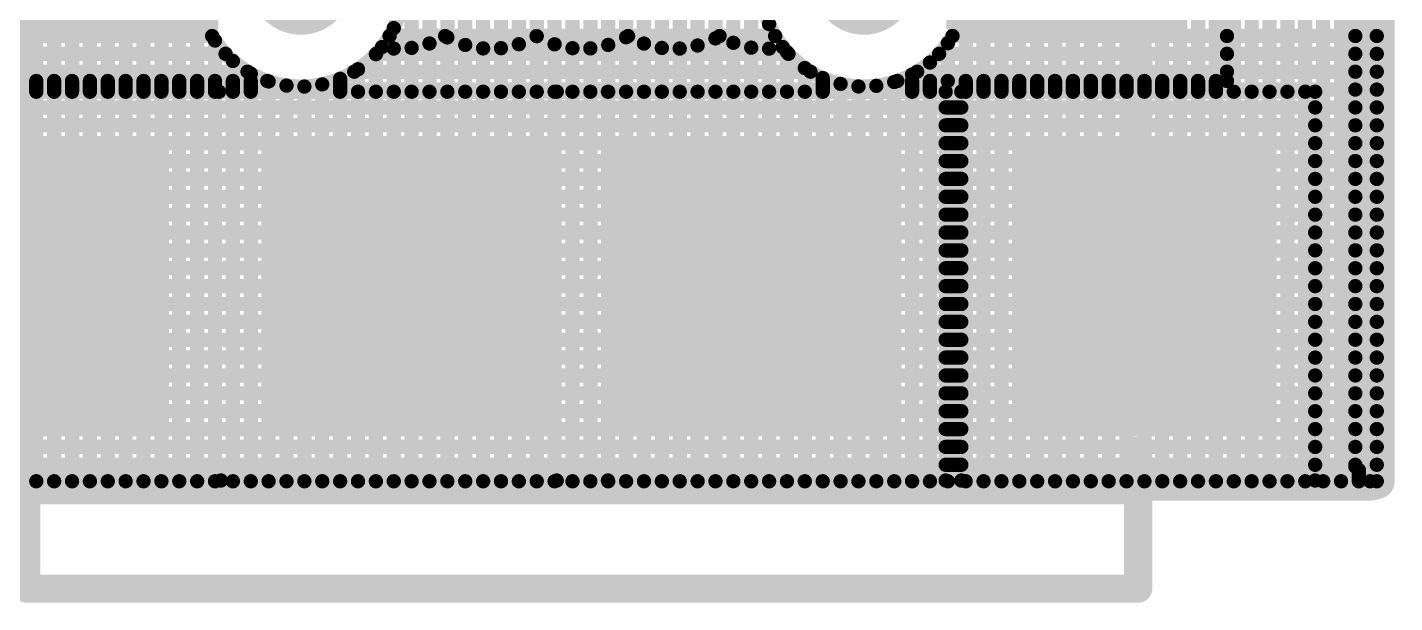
# Model space of a CAD drawing. Header units: millimetres. Extents: x 1.42 to 3.4, y 1.21 to 3.22.
# Drawn here: x 3.0125 to 3.395, y 1.2064 to 1.3674 of the extents above; entities that cross this region are included whole.
import ezdxf

# ---------------------------------------------------------------- set-up
doc = ezdxf.new("R2010")
doc.units = ezdxf.units.MM
doc.header["$MEASUREMENT"] = 0
for name, color, linetype in [('BottomLayer', 5, 'Continuous'), ('BottomSolder', 6, 'Continuous'), ('TopLayer', 1, 'Continuous'), ('TopOverlay', 2, 'Continuous'), ('TopPaste', 8, 'Continuous'), ('TopSolder', 216, 'Continuous')]:
    doc.layers.add(name, color=color, linetype=linetype)

# ---------------------------------------------------------------- blocks, each defined once
blk = doc.blocks.new('______USB_11')
at = {"layer": 'BottomSolder', "const_width": 0.01431}
for points in [[(-0.13708, 0.02535, 1), (-0.12277, 0.02535, 1)], [(0.0204, 0.02535, 1), (0.03471, 0.02535, 1)]]:
    blk.add_lwpolyline(points, format="xyb", close=True, dxfattribs=at)
at = {"layer": 'TopLayer'}
for points in [[(-0.17419, 0.1474), (-0.23919, 0.1474), (-0.17419, 0.0726), (-0.23919, 0.0726)], [(-0.06102, 0.1474), (-0.13583, 0.1474), (-0.06102, 0.0726), (-0.13583, 0.0726)], [(0.03346, 0.1474), (-0.04134, 0.1474), (0.03346, 0.0726), (-0.04134, 0.0726)], [(0.14173, 0.1474), (0.06693, 0.1474), (0.14173, 0.0726), (0.06693, 0.0726)]]:
    blk.add_solid(points, dxfattribs=at)
at = {"layer": 'TopOverlay', "const_width": 0.00787}
for points in [[(-0.20669, 0.19465), (-0.20669, 0.15602)], [(0.10433, 0.19465), (-0.20669, 0.19465)], [(0.10433, 0.19465), (0.10433, 0.155)], [(0.10433, 0.16709), (-0.20461, 0.16709)], [(-0.20669, 0.065), (-0.20669, 0.045)], [(0.10433, 0.065), (0.10433, 0.045)]]:
    blk.add_lwpolyline(points, dxfattribs=at)
at = {"layer": 'TopOverlay', "const_width": 0.00394}
for points in [[(-0.20866, 0.19465, 1), (-0.20472, 0.19465, 1)], [(-0.20866, 0.19465, 1), (-0.20472, 0.19465, 1)], [(0.10236, 0.19465, 1), (0.1063, 0.19465, 1)], [(0.10236, 0.19465, 1), (0.1063, 0.19465, 1)], [(-0.20657, 0.16709, 1), (-0.20264, 0.16709, 1)], [(0.10236, 0.16709, 1), (0.1063, 0.16709, 1)], [(-0.20866, 0.15602, 1), (-0.20472, 0.15602, 1)], [(0.10236, 0.155, 1), (0.1063, 0.155, 1)], [(-0.20866, 0.065, 1), (-0.20472, 0.065, 1)], [(0.10236, 0.065, 1), (0.1063, 0.065, 1)], [(-0.20866, 0.045, 1), (-0.20472, 0.045, 1)], [(0.10236, 0.045, 1), (0.1063, 0.045, 1)]]:
    blk.add_lwpolyline(points, format="xyb", close=True, dxfattribs=at)
at = {"layer": 'TopPaste'}
for points in [[(-0.17419, 0.1474), (-0.23919, 0.1474), (-0.17419, 0.0726), (-0.23919, 0.0726)], [(-0.06102, 0.1474), (-0.13583, 0.1474), (-0.06102, 0.0726), (-0.13583, 0.0726)], [(0.03346, 0.1474), (-0.04134, 0.1474), (0.03346, 0.0726), (-0.04134, 0.0726)], [(0.14173, 0.1474), (0.06693, 0.1474), (0.14173, 0.0726), (0.06693, 0.0726)]]:
    blk.add_solid(points, dxfattribs=at)
at = {"layer": 'TopSolder', "const_width": 0.01431}
for points in [[(-0.13708, 0.02535, 1), (-0.12277, 0.02535, 1)], [(0.0204, 0.02535, 1), (0.03471, 0.02535, 1)]]:
    blk.add_lwpolyline(points, format="xyb", close=True, dxfattribs=at)
at = {"layer": 'TopSolder'}
for points in [[(-0.17169, 0.1499), (-0.24169, 0.1499), (-0.17169, 0.0701), (-0.24169, 0.0701)], [(-0.05852, 0.1499), (-0.13833, 0.1499), (-0.05852, 0.0701), (-0.13833, 0.0701)], [(0.03596, 0.1499), (-0.04384, 0.1499), (0.03596, 0.0701), (-0.04384, 0.0701)], [(0.14423, 0.1499), (0.06443, 0.1499), (0.14423, 0.0701), (0.06443, 0.0701)], [(-0.15297, 0.03809), (-0.21703, 0.03809), (-0.15297, -0.01809), (-0.21703, -0.01809)], [(0.05061, -0.01809), (0.11467, -0.01809), (0.05061, 0.03809), (0.11467, 0.03809)]]:
    blk.add_solid(points, dxfattribs=at)

msp = doc.modelspace()

# ---------------------------------------------------------------- linework, layer by layer
at = {"layer": 'BottomLayer', "const_width": 0.004}
for points in [[(3.355, 1.24039), (3.355, 3.21)], [(3.36, 1.24039), (3.36, 3.21)], [(3.365, 1.24039), (3.365, 3.21)], [(3.37, 1.24039), (3.37, 3.21)], [(3.375, 1.24039), (3.375, 3.21)], [(3.38, 1.24039), (3.38, 3.21)], [(3.384, 1.2445), (3.384, 3.21)], [(3.29, 1.24039), (3.29, 1.63639)], [(3.285, 1.24039), (3.285, 1.63139)], [(3.28, 1.24039), (3.28, 1.62639)], [(3.295, 1.24039), (3.295, 1.611)], [(3.35, 1.24039), (3.35, 1.59815)], [(3.3, 1.24039), (3.3, 1.59472)], [(3.345, 1.24039), (3.345, 1.591)], [(3.305, 1.24039), (3.305, 1.58909)], [(3.31, 1.24039), (3.31, 1.5856)], [(3.34, 1.24039), (3.34, 1.58681)], [(3.315, 1.24039), (3.315, 1.58343)], [(3.32, 1.24039), (3.32, 1.58228)], [(3.325, 1.24039), (3.325, 1.58202)], [(3.33, 1.24039), (3.33, 1.58263)], [(3.335, 1.24039), (3.335, 1.58417)], [(3.215, 1.24039), (3.215, 1.56139)], [(3.21, 1.24039), (3.21, 1.55645)], [(3.19, 1.24039), (3.19, 1.551)], [(3.195, 1.24039), (3.195, 1.551)], [(3.2, 1.24039), (3.2, 1.55147)], [(3.205, 1.24039), (3.205, 1.55316)], [(3.185, 1.24039), (3.185, 1.53269)], [(3.015, 1.24039), (3.015, 1.528)], [(3.02, 1.24039), (3.02, 1.528)], [(3.025, 1.24039), (3.025, 1.528)], [(3.03, 1.24039), (3.03, 1.528)], [(3.035, 1.24039), (3.035, 1.528)], [(3.04, 1.24039), (3.04, 1.528)], [(3.045, 1.24039), (3.045, 1.528)], [(3.05, 1.24039), (3.05, 1.528)], [(3.055, 1.24039), (3.055, 1.528)], [(3.06, 1.24039), (3.06, 1.528)], [(3.12, 1.24039), (3.12, 1.528)], [(3.125, 1.24039), (3.125, 1.528)], [(3.13, 1.24039), (3.13, 1.528)], [(3.135, 1.24039), (3.135, 1.528)], [(3.14, 1.24039), (3.14, 1.52503)], [(3.18, 1.24039), (3.18, 1.52599)], [(3.145, 1.24039), (3.145, 1.52139)], [(3.175, 1.24039), (3.175, 1.52199)], [(3.15, 1.24039), (3.15, 1.5191)], [(3.155, 1.24039), (3.155, 1.51785)], [(3.16, 1.24039), (3.16, 1.5175)], [(3.165, 1.24039), (3.165, 1.51803)], [(3.17, 1.24039), (3.17, 1.51947)], [(3.275, 1.24039), (3.275, 1.37545)], [(3.22, 1.24039), (3.22, 1.36833)], [(1.42, 1.365), (3.0642, 1.365)], [(3.065, 1.24039), (3.065, 1.36373)], [(3.11383, 1.365), (3.22169, 1.365)], [(3.115, 1.24039), (3.115, 1.3672)], [(3.27131, 1.365), (3.384, 1.365)], [(1.42, 1.36), (3.06794, 1.36)], [(3.11, 1.24039), (3.11, 1.3599)], [(3.11009, 1.36), (3.22542, 1.36)], [(3.225, 1.24039), (3.225, 1.36046)], [(3.26757, 1.36), (3.384, 1.36)], [(3.27, 1.24039), (3.27, 1.36298)], [(3.07, 1.24039), (3.07, 1.358)], [(3.23, 1.24039), (3.23, 1.35602)], [(3.265, 1.24039), (3.265, 1.35756)], [(1.42, 1.355), (3.07409, 1.355)], [(3.075, 1.24039), (3.075, 1.35447)], [(3.08, 1.24039), (3.08, 1.35228)], [(3.1, 1.24039), (3.1, 1.35301)], [(3.10394, 1.355), (3.23157, 1.355)], [(3.105, 1.24039), (3.105, 1.35568)], [(3.235, 1.24039), (3.235, 1.35323)], [(3.255, 1.24039), (3.255, 1.35212)], [(3.26, 1.24039), (3.26, 1.3542)], [(3.26142, 1.355), (3.384, 1.355)], [(1.42, 1.35), (3.384, 1.35)], [(3.085, 1.24039), (3.085, 1.35112)], [(3.09, 1.24039), (3.09, 1.35085)], [(3.095, 1.24039), (3.095, 1.35146)], [(3.24, 1.24039), (3.24, 1.35158)], [(3.245, 1.24039), (3.245, 1.35087)], [(3.25, 1.24039), (3.25, 1.35105)], [(1.42, 1.345), (3.384, 1.345)], [(1.42, 1.34), (3.384, 1.34)], [(1.42, 1.335), (3.384, 1.335)], [(1.42, 1.33), (3.384, 1.33)], [(1.42, 1.325), (3.384, 1.325)], [(1.42, 1.32), (3.384, 1.32)], [(1.42, 1.315), (3.384, 1.315)], [(1.42, 1.31), (3.384, 1.31)], [(1.42, 1.305), (3.384, 1.305)], [(1.42, 1.3), (3.384, 1.3)], [(1.42, 1.295), (3.384, 1.295)], [(1.42, 1.29), (3.384, 1.29)], [(1.42, 1.285), (3.384, 1.285)], [(1.42, 1.28), (3.384, 1.28)], [(1.42, 1.275), (3.384, 1.275)], [(1.42, 1.27), (3.384, 1.27)], [(1.42, 1.265), (3.384, 1.265)], [(1.42, 1.26), (3.384, 1.26)], [(1.42, 1.255), (3.384, 1.255)], [(1.42, 1.25), (3.384, 1.25)], [(1.42, 1.245), (3.384, 1.245)], [(3.384, 1.2445), (3.38811, 1.24039)], [(3.385, 1.24039), (3.385, 1.2435)], [(1.42, 1.24039), (3.38811, 1.24039)]]:
    msp.add_lwpolyline(points, dxfattribs=at)
at = {"layer": 'BottomLayer'}
for points, const_width in [([(3.11783, 1.37965, 1), (3.0602, 1.37965, 1)], 0.004), ([(3.11783, 1.37965, 1), (3.0602, 1.37965, 1)], 0.004), ([(3.27531, 1.37965, 1), (3.21769, 1.37965, 1)], 0.004), ([(3.27531, 1.37965, 1), (3.21769, 1.37965, 1)], 0.004), ([(3.219, 1.36833, 1), (3.221, 1.36833, 1)], 0.002), ([(3.0632, 1.365, 1), (3.0652, 1.365, 1)], 0.002), ([(3.064, 1.36373, 1), (3.066, 1.36373, 1)], 0.002), ([(3.11283, 1.365, 1), (3.11483, 1.365, 1)], 0.002), ([(3.114, 1.3672, 1), (3.116, 1.3672, 1)], 0.002), ([(3.22069, 1.365, 1), (3.22269, 1.365, 1)], 0.002), ([(3.27031, 1.365, 1), (3.27231, 1.365, 1)], 0.002), ([(3.383, 1.365, 1), (3.385, 1.365, 1)], 0.002), ([(3.06694, 1.36, 1), (3.06894, 1.36, 1)], 0.002), ([(3.109, 1.3599, 1), (3.111, 1.3599, 1)], 0.002), ([(3.10909, 1.36, 1), (3.11109, 1.36, 1)], 0.002), ([(3.224, 1.36046, 1), (3.226, 1.36046, 1)], 0.002), ([(3.22442, 1.36, 1), (3.22642, 1.36, 1)], 0.002), ([(3.26657, 1.36, 1), (3.26857, 1.36, 1)], 0.002), ([(3.269, 1.36298, 1), (3.271, 1.36298, 1)], 0.002), ([(3.383, 1.36, 1), (3.385, 1.36, 1)], 0.002), ([(3.069, 1.358, 1), (3.071, 1.358, 1)], 0.002), ([(3.229, 1.35602, 1), (3.231, 1.35602, 1)], 0.002), ([(3.264, 1.35756, 1), (3.266, 1.35756, 1)], 0.002), ([(3.07309, 1.355, 1), (3.07509, 1.355, 1)], 0.002), ([(3.074, 1.35447, 1), (3.076, 1.35447, 1)], 0.002), ([(3.079, 1.35228, 1), (3.081, 1.35228, 1)], 0.002), ([(3.099, 1.35301, 1), (3.101, 1.35301, 1)], 0.002), ([(3.10294, 1.355, 1), (3.10494, 1.355, 1)], 0.002), ([(3.104, 1.35568, 1), (3.106, 1.35568, 1)], 0.002), ([(3.23057, 1.355, 1), (3.23257, 1.355, 1)], 0.002), ([(3.234, 1.35323, 1), (3.236, 1.35323, 1)], 0.002), ([(3.254, 1.35212, 1), (3.256, 1.35212, 1)], 0.002), ([(3.259, 1.3542, 1), (3.261, 1.3542, 1)], 0.002), ([(3.26042, 1.355, 1), (3.26242, 1.355, 1)], 0.002), ([(3.383, 1.355, 1), (3.385, 1.355, 1)], 0.002), ([(3.084, 1.35112, 1), (3.086, 1.35112, 1)], 0.002), ([(3.089, 1.35085, 1), (3.091, 1.35085, 1)], 0.002), ([(3.094, 1.35146, 1), (3.096, 1.35146, 1)], 0.002), ([(3.239, 1.35158, 1), (3.241, 1.35158, 1)], 0.002), ([(3.244, 1.35087, 1), (3.246, 1.35087, 1)], 0.002), ([(3.249, 1.35105, 1), (3.251, 1.35105, 1)], 0.002), ([(3.383, 1.35, 1), (3.385, 1.35, 1)], 0.002), ([(3.383, 1.345, 1), (3.385, 1.345, 1)], 0.002), ([(3.383, 1.34, 1), (3.385, 1.34, 1)], 0.002), ([(3.383, 1.335, 1), (3.385, 1.335, 1)], 0.002), ([(3.383, 1.33, 1), (3.385, 1.33, 1)], 0.002), ([(3.383, 1.325, 1), (3.385, 1.325, 1)], 0.002), ([(3.383, 1.32, 1), (3.385, 1.32, 1)], 0.002), ([(3.383, 1.315, 1), (3.385, 1.315, 1)], 0.002), ([(3.383, 1.31, 1), (3.385, 1.31, 1)], 0.002), ([(3.383, 1.305, 1), (3.385, 1.305, 1)], 0.002), ([(3.383, 1.3, 1), (3.385, 1.3, 1)], 0.002), ([(3.383, 1.295, 1), (3.385, 1.295, 1)], 0.002), ([(3.383, 1.29, 1), (3.385, 1.29, 1)], 0.002), ([(3.383, 1.285, 1), (3.385, 1.285, 1)], 0.002), ([(3.383, 1.28, 1), (3.385, 1.28, 1)], 0.002), ([(3.383, 1.275, 1), (3.385, 1.275, 1)], 0.002), ([(3.383, 1.27, 1), (3.385, 1.27, 1)], 0.002), ([(3.383, 1.265, 1), (3.385, 1.265, 1)], 0.002), ([(3.383, 1.26, 1), (3.385, 1.26, 1)], 0.002), ([(3.383, 1.255, 1), (3.385, 1.255, 1)], 0.002), ([(3.383, 1.25, 1), (3.385, 1.25, 1)], 0.002), ([(3.383, 1.245, 1), (3.385, 1.245, 1)], 0.002), ([(3.383, 1.2445, 1), (3.385, 1.2445, 1)], 0.002), ([(3.383, 1.2445, 1), (3.385, 1.2445, 1)], 0.002), ([(3.384, 1.2435, 1), (3.386, 1.2435, 1)], 0.002), ([(3.014, 1.24039, 1), (3.016, 1.24039, 1)], 0.002), ([(3.019, 1.24039, 1), (3.021, 1.24039, 1)], 0.002), ([(3.024, 1.24039, 1), (3.026, 1.24039, 1)], 0.002), ([(3.029, 1.24039, 1), (3.031, 1.24039, 1)], 0.002), ([(3.034, 1.24039, 1), (3.036, 1.24039, 1)], 0.002), ([(3.039, 1.24039, 1), (3.041, 1.24039, 1)], 0.002), ([(3.044, 1.24039, 1), (3.046, 1.24039, 1)], 0.002), ([(3.049, 1.24039, 1), (3.051, 1.24039, 1)], 0.002), ([(3.054, 1.24039, 1), (3.056, 1.24039, 1)], 0.002), ([(3.059, 1.24039, 1), (3.061, 1.24039, 1)], 0.002), ([(3.064, 1.24039, 1), (3.066, 1.24039, 1)], 0.002), ([(3.069, 1.24039, 1), (3.071, 1.24039, 1)], 0.002), ([(3.074, 1.24039, 1), (3.076, 1.24039, 1)], 0.002), ([(3.079, 1.24039, 1), (3.081, 1.24039, 1)], 0.002), ([(3.084, 1.24039, 1), (3.086, 1.24039, 1)], 0.002), ([(3.089, 1.24039, 1), (3.091, 1.24039, 1)], 0.002), ([(3.094, 1.24039, 1), (3.096, 1.24039, 1)], 0.002), ([(3.099, 1.24039, 1), (3.101, 1.24039, 1)], 0.002), ([(3.104, 1.24039, 1), (3.106, 1.24039, 1)], 0.002), ([(3.109, 1.24039, 1), (3.111, 1.24039, 1)], 0.002), ([(3.114, 1.24039, 1), (3.116, 1.24039, 1)], 0.002), ([(3.119, 1.24039, 1), (3.121, 1.24039, 1)], 0.002), ([(3.124, 1.24039, 1), (3.126, 1.24039, 1)], 0.002), ([(3.129, 1.24039, 1), (3.131, 1.24039, 1)], 0.002), ([(3.134, 1.24039, 1), (3.136, 1.24039, 1)], 0.002), ([(3.139, 1.24039, 1), (3.141, 1.24039, 1)], 0.002), ([(3.144, 1.24039, 1), (3.146, 1.24039, 1)], 0.002), ([(3.149, 1.24039, 1), (3.151, 1.24039, 1)], 0.002), ([(3.154, 1.24039, 1), (3.156, 1.24039, 1)], 0.002), ([(3.159, 1.24039, 1), (3.161, 1.24039, 1)], 0.002), ([(3.164, 1.24039, 1), (3.166, 1.24039, 1)], 0.002), ([(3.169, 1.24039, 1), (3.171, 1.24039, 1)], 0.002), ([(3.174, 1.24039, 1), (3.176, 1.24039, 1)], 0.002), ([(3.179, 1.24039, 1), (3.181, 1.24039, 1)], 0.002), ([(3.184, 1.24039, 1), (3.186, 1.24039, 1)], 0.002), ([(3.189, 1.24039, 1), (3.191, 1.24039, 1)], 0.002), ([(3.194, 1.24039, 1), (3.196, 1.24039, 1)], 0.002), ([(3.199, 1.24039, 1), (3.201, 1.24039, 1)], 0.002), ([(3.204, 1.24039, 1), (3.206, 1.24039, 1)], 0.002), ([(3.209, 1.24039, 1), (3.211, 1.24039, 1)], 0.002), ([(3.214, 1.24039, 1), (3.216, 1.24039, 1)], 0.002), ([(3.219, 1.24039, 1), (3.221, 1.24039, 1)], 0.002), ([(3.224, 1.24039, 1), (3.226, 1.24039, 1)], 0.002), ([(3.229, 1.24039, 1), (3.231, 1.24039, 1)], 0.002), ([(3.234, 1.24039, 1), (3.236, 1.24039, 1)], 0.002), ([(3.239, 1.24039, 1), (3.241, 1.24039, 1)], 0.002), ([(3.244, 1.24039, 1), (3.246, 1.24039, 1)], 0.002), ([(3.249, 1.24039, 1), (3.251, 1.24039, 1)], 0.002), ([(3.254, 1.24039, 1), (3.256, 1.24039, 1)], 0.002), ([(3.259, 1.24039, 1), (3.261, 1.24039, 1)], 0.002), ([(3.264, 1.24039, 1), (3.266, 1.24039, 1)], 0.002), ([(3.269, 1.24039, 1), (3.271, 1.24039, 1)], 0.002), ([(3.274, 1.24039, 1), (3.276, 1.24039, 1)], 0.002), ([(3.279, 1.24039, 1), (3.281, 1.24039, 1)], 0.002), ([(3.284, 1.24039, 1), (3.286, 1.24039, 1)], 0.002), ([(3.289, 1.24039, 1), (3.291, 1.24039, 1)], 0.002), ([(3.294, 1.24039, 1), (3.296, 1.24039, 1)], 0.002), ([(3.299, 1.24039, 1), (3.301, 1.24039, 1)], 0.002), ([(3.304, 1.24039, 1), (3.306, 1.24039, 1)], 0.002), ([(3.309, 1.24039, 1), (3.311, 1.24039, 1)], 0.002), ([(3.314, 1.24039, 1), (3.316, 1.24039, 1)], 0.002), ([(3.319, 1.24039, 1), (3.321, 1.24039, 1)], 0.002), ([(3.324, 1.24039, 1), (3.326, 1.24039, 1)], 0.002), ([(3.329, 1.24039, 1), (3.331, 1.24039, 1)], 0.002), ([(3.334, 1.24039, 1), (3.336, 1.24039, 1)], 0.002), ([(3.339, 1.24039, 1), (3.341, 1.24039, 1)], 0.002), ([(3.344, 1.24039, 1), (3.346, 1.24039, 1)], 0.002), ([(3.349, 1.24039, 1), (3.351, 1.24039, 1)], 0.002), ([(3.354, 1.24039, 1), (3.356, 1.24039, 1)], 0.002), ([(3.359, 1.24039, 1), (3.361, 1.24039, 1)], 0.002), ([(3.364, 1.24039, 1), (3.366, 1.24039, 1)], 0.002), ([(3.369, 1.24039, 1), (3.371, 1.24039, 1)], 0.002), ([(3.374, 1.24039, 1), (3.376, 1.24039, 1)], 0.002), ([(3.379, 1.24039, 1), (3.381, 1.24039, 1)], 0.002), ([(3.384, 1.24039, 1), (3.386, 1.24039, 1)], 0.002), ([(3.38711, 1.24039, 1), (3.38911, 1.24039, 1)], 0.002), ([(3.38711, 1.24039, 1), (3.38911, 1.24039, 1)], 0.002)]:
    msp.add_lwpolyline(points, format="xyb", close=True, dxfattribs=dict(at, const_width=const_width))
at = {"layer": 'BottomSolder', "const_width": 0.01}
for points in [[(3.39, 1.24039), (3.39, 3.21)], [(1.42, 1.24), (3.3885, 1.24)]]:
    msp.add_lwpolyline(points, dxfattribs=at)
at = {"layer": 'BottomSolder', "const_width": 0.005}
for points in [[(3.386, 1.24, 1), (3.391, 1.24, 1)], [(3.3875, 1.24039, 1), (3.3925, 1.24039, 1)]]:
    msp.add_lwpolyline(points, format="xyb", close=True, dxfattribs=at)
at = {"layer": 'TopLayer', "const_width": 0.004}
for points in [[(3.37, 1.3494), (3.37, 3.2089)], [(3.375, 1.24039), (3.375, 3.2089)], [(3.38, 1.24039), (3.38, 3.2089)], [(3.385, 1.24039), (3.385, 3.2089)], [(3.39, 1.24039), (3.39, 3.21)], [(3.365, 1.3494), (3.365, 2.38514)], [(3.36, 1.3494), (3.36, 2.38014)], [(3.355, 1.3494), (3.355, 2.37514)], [(3.35, 1.3494), (3.35, 1.59815)], [(3.3481, 1.35241), (3.3481, 1.43759)], [(3.13, 1.3494), (3.13, 1.3646)], [(3.155, 1.3494), (3.155, 1.36495)], [(3.18, 1.3494), (3.18, 1.36465)], [(3.205, 1.3494), (3.205, 1.36432)], [(3.3481, 1.365), (3.39, 1.365)], [(3.11, 1.3494), (3.11, 1.3599)], [(3.11009, 1.36), (3.22542, 1.36)], [(3.115, 1.3494), (3.115, 1.36148)], [(3.12, 1.3494), (3.12, 1.36166)], [(3.125, 1.3494), (3.125, 1.3629)], [(3.135, 1.3494), (3.135, 1.36248)], [(3.14, 1.3494), (3.14, 1.36152)], [(3.145, 1.3494), (3.145, 1.36159)], [(3.15, 1.3494), (3.15, 1.36269)], [(3.16, 1.3494), (3.16, 1.36267)], [(3.165, 1.3494), (3.165, 1.36158)], [(3.17, 1.3494), (3.17, 1.36153)], [(3.175, 1.3494), (3.175, 1.3625)], [(3.185, 1.3494), (3.185, 1.36287)], [(3.19, 1.3494), (3.19, 1.36165)], [(3.195, 1.3494), (3.195, 1.36148)], [(3.2, 1.3494), (3.2, 1.36233)], [(3.21, 1.3494), (3.21, 1.36309)], [(3.215, 1.3494), (3.215, 1.36174)], [(3.22, 1.3494), (3.22, 1.36145)], [(3.225, 1.3494), (3.225, 1.36046)], [(3.3481, 1.36), (3.39, 1.36)], [(3.23, 1.3494), (3.23, 1.35602)], [(2.98741, 1.35241), (3.07962, 1.35241)], [(3.015, 1.3494), (3.015, 1.35241)], [(3.02, 1.3494), (3.02, 1.35241)], [(3.025, 1.3494), (3.025, 1.35241)], [(3.03, 1.3494), (3.03, 1.35241)], [(3.035, 1.3494), (3.035, 1.35241)], [(3.04, 1.3494), (3.04, 1.35241)], [(3.045, 1.3494), (3.045, 1.35241)], [(3.05, 1.3494), (3.05, 1.35241)], [(3.055, 1.3494), (3.055, 1.35241)], [(3.06, 1.3494), (3.06, 1.35241)], [(3.065, 1.3494), (3.065, 1.35241)], [(3.07, 1.3494), (3.07, 1.35241)], [(3.075, 1.3494), (3.075, 1.35241)], [(3.1, 1.3494), (3.1, 1.35301)], [(3.10394, 1.355), (3.23157, 1.355)], [(3.105, 1.3494), (3.105, 1.35568)], [(3.235, 1.3494), (3.235, 1.35323)], [(3.25589, 1.35241), (3.3481, 1.35241)], [(3.26, 1.3494), (3.26, 1.35241)], [(3.265, 1.3494), (3.265, 1.35241)], [(3.27, 1.24039), (3.27, 1.35241)], [(3.275, 1.3494), (3.275, 1.35241)], [(3.28, 1.3494), (3.28, 1.35241)], [(3.285, 1.3494), (3.285, 1.35241)], [(3.29, 1.3494), (3.29, 1.35241)], [(3.295, 1.3494), (3.295, 1.35241)], [(3.3, 1.3494), (3.3, 1.35241)], [(3.305, 1.3494), (3.305, 1.35241)], [(3.31, 1.3494), (3.31, 1.35241)], [(3.315, 1.3494), (3.315, 1.35241)], [(3.32, 1.3494), (3.32, 1.35241)], [(3.325, 1.3494), (3.325, 1.35241)], [(3.33, 1.3494), (3.33, 1.35241)], [(3.335, 1.3494), (3.335, 1.35241)], [(3.34, 1.3494), (3.34, 1.35241)], [(3.345, 1.3494), (3.345, 1.35241)], [(3.3481, 1.355), (3.39, 1.355)], [(2.40725, 1.35), (3.39, 1.35)], [(2.95784, 1.3494), (3.06611, 1.3494)], [(3.06611, 1.3494), (3.17491, 1.3494)], [(3.1606, 1.3494), (3.17491, 1.3494)], [(3.17491, 1.3494), (3.2694, 1.3494)], [(3.2694, 1.2406), (3.2694, 1.3494)], [(3.27377, 1.3494), (3.37277, 1.3494)], [(3.27377, 1.2406), (3.27377, 1.3494)], [(3.37277, 1.2406), (3.37277, 1.3494)], [(3.2694, 1.345), (3.27377, 1.345)], [(3.37277, 1.345), (3.39, 1.345)], [(3.2694, 1.34), (3.27377, 1.34)], [(3.37277, 1.34), (3.39, 1.34)], [(3.2694, 1.335), (3.27377, 1.335)], [(3.37277, 1.335), (3.39, 1.335)], [(3.2694, 1.33), (3.27377, 1.33)], [(3.37277, 1.33), (3.39, 1.33)], [(3.2694, 1.325), (3.27377, 1.325)], [(3.37277, 1.325), (3.39, 1.325)], [(3.2694, 1.32), (3.27377, 1.32)], [(3.37277, 1.32), (3.39, 1.32)], [(3.2694, 1.315), (3.27377, 1.315)], [(3.37277, 1.315), (3.39, 1.315)], [(3.2694, 1.31), (3.27377, 1.31)], [(3.37277, 1.31), (3.39, 1.31)], [(3.2694, 1.305), (3.27377, 1.305)], [(3.37277, 1.305), (3.39, 1.305)], [(3.2694, 1.3), (3.27377, 1.3)], [(3.37277, 1.3), (3.39, 1.3)], [(3.2694, 1.295), (3.27377, 1.295)], [(3.37277, 1.295), (3.39, 1.295)], [(3.2694, 1.29), (3.27377, 1.29)], [(3.37277, 1.29), (3.39, 1.29)], [(3.2694, 1.285), (3.27377, 1.285)], [(3.37277, 1.285), (3.39, 1.285)], [(3.2694, 1.28), (3.27377, 1.28)], [(3.37277, 1.28), (3.39, 1.28)], [(3.2694, 1.275), (3.27377, 1.275)], [(3.37277, 1.275), (3.39, 1.275)], [(3.2694, 1.27), (3.27377, 1.27)], [(3.37277, 1.27), (3.39, 1.27)], [(3.2694, 1.265), (3.27377, 1.265)], [(3.37277, 1.265), (3.39, 1.265)], [(3.2694, 1.26), (3.27377, 1.26)], [(3.37277, 1.26), (3.39, 1.26)], [(3.2694, 1.255), (3.27377, 1.255)], [(3.37277, 1.255), (3.39, 1.255)], [(3.2694, 1.25), (3.27377, 1.25)], [(3.37277, 1.25), (3.39, 1.25)], [(3.2694, 1.245), (3.27377, 1.245)], [(3.37277, 1.245), (3.39, 1.245)], [(1.42039, 1.24039), (3.39, 1.24039)], [(2.95784, 1.2406), (3.06665, 1.2406)], [(3.06665, 1.2406), (3.1606, 1.2406)], [(3.1606, 1.2406), (3.2694, 1.2406)], [(3.1606, 1.2406), (3.17491, 1.2406)], [(3.27377, 1.2406), (3.37277, 1.2406)]]:
    msp.add_lwpolyline(points, dxfattribs=at)
for points in [[(3.12937, 1.36497, -0.186337), (3.11172, 1.3619)], [(3.15496, 1.36497, -0.276926), (3.12937, 1.36497)], [(3.18055, 1.36497, -0.276928), (3.15496, 1.36497)], [(3.20614, 1.36497, -0.276925), (3.18055, 1.36497)], [(3.2238, 1.3619, -0.186338), (3.20614, 1.36497)], [(3.11172, 1.3619, -0.320221), (3.07962, 1.35241)], [(3.11172, 1.3619, -0.320221), (3.07962, 1.35241)], [(3.25589, 1.35241, -0.320213), (3.2238, 1.3619)], [(3.25589, 1.35241, -0.320213), (3.2238, 1.3619)]]:
    msp.add_lwpolyline(points, format="xyb", dxfattribs=at)
at = {"layer": 'TopLayer', "const_width": 0.002}
for points in [[(3.12837, 1.36497, 1), (3.13037, 1.36497, 1)], [(3.12837, 1.36497, 1), (3.13037, 1.36497, 1)], [(3.129, 1.3646, 1), (3.131, 1.3646, 1)], [(3.15396, 1.36497, 1), (3.15596, 1.36497, 1)], [(3.15396, 1.36497, 1), (3.15596, 1.36497, 1)], [(3.154, 1.36495, 1), (3.156, 1.36495, 1)], [(3.179, 1.36465, 1), (3.181, 1.36465, 1)], [(3.17955, 1.36497, 1), (3.18155, 1.36497, 1)], [(3.17955, 1.36497, 1), (3.18155, 1.36497, 1)], [(3.204, 1.36432, 1), (3.206, 1.36432, 1)], [(3.20514, 1.36497, 1), (3.20714, 1.36497, 1)], [(3.20514, 1.36497, 1), (3.20714, 1.36497, 1)], [(3.3471, 1.365, 1), (3.3491, 1.365, 1)], [(3.389, 1.365, 1), (3.391, 1.365, 1)], [(3.109, 1.3599, 1), (3.111, 1.3599, 1)], [(3.10909, 1.36, 1), (3.11109, 1.36, 1)], [(3.11072, 1.3619, 1), (3.11272, 1.3619, 1)], [(3.11072, 1.3619, 1), (3.11272, 1.3619, 1)], [(3.11072, 1.3619, 1), (3.11272, 1.3619, 1)], [(3.114, 1.36148, 1), (3.116, 1.36148, 1)], [(3.119, 1.36166, 1), (3.121, 1.36166, 1)], [(3.124, 1.3629, 1), (3.126, 1.3629, 1)], [(3.134, 1.36248, 1), (3.136, 1.36248, 1)], [(3.139, 1.36152, 1), (3.141, 1.36152, 1)], [(3.144, 1.36159, 1), (3.146, 1.36159, 1)], [(3.149, 1.36269, 1), (3.151, 1.36269, 1)], [(3.159, 1.36267, 1), (3.161, 1.36267, 1)], [(3.164, 1.36158, 1), (3.166, 1.36158, 1)], [(3.169, 1.36153, 1), (3.171, 1.36153, 1)], [(3.174, 1.3625, 1), (3.176, 1.3625, 1)], [(3.184, 1.36287, 1), (3.186, 1.36287, 1)], [(3.189, 1.36165, 1), (3.191, 1.36165, 1)], [(3.194, 1.36148, 1), (3.196, 1.36148, 1)], [(3.199, 1.36233, 1), (3.201, 1.36233, 1)], [(3.209, 1.36309, 1), (3.211, 1.36309, 1)], [(3.214, 1.36174, 1), (3.216, 1.36174, 1)], [(3.219, 1.36145, 1), (3.221, 1.36145, 1)], [(3.2228, 1.3619, 1), (3.2248, 1.3619, 1)], [(3.2228, 1.3619, 1), (3.2248, 1.3619, 1)], [(3.2228, 1.3619, 1), (3.2248, 1.3619, 1)], [(3.224, 1.36046, 1), (3.226, 1.36046, 1)], [(3.22442, 1.36, 1), (3.22642, 1.36, 1)], [(3.3471, 1.36, 1), (3.3491, 1.36, 1)], [(3.389, 1.36, 1), (3.391, 1.36, 1)], [(3.229, 1.35602, 1), (3.231, 1.35602, 1)], [(3.014, 1.35241, 1), (3.016, 1.35241, 1)], [(3.019, 1.35241, 1), (3.021, 1.35241, 1)], [(3.024, 1.35241, 1), (3.026, 1.35241, 1)], [(3.029, 1.35241, 1), (3.031, 1.35241, 1)], [(3.034, 1.35241, 1), (3.036, 1.35241, 1)], [(3.039, 1.35241, 1), (3.041, 1.35241, 1)], [(3.044, 1.35241, 1), (3.046, 1.35241, 1)], [(3.049, 1.35241, 1), (3.051, 1.35241, 1)], [(3.054, 1.35241, 1), (3.056, 1.35241, 1)], [(3.059, 1.35241, 1), (3.061, 1.35241, 1)], [(3.064, 1.35241, 1), (3.066, 1.35241, 1)], [(3.069, 1.35241, 1), (3.071, 1.35241, 1)], [(3.074, 1.35241, 1), (3.076, 1.35241, 1)], [(3.07862, 1.35241, 1), (3.08062, 1.35241, 1)], [(3.07862, 1.35241, 1), (3.08062, 1.35241, 1)], [(3.07862, 1.35241, 1), (3.08062, 1.35241, 1)], [(3.099, 1.35301, 1), (3.101, 1.35301, 1)], [(3.10294, 1.355, 1), (3.10494, 1.355, 1)], [(3.104, 1.35568, 1), (3.106, 1.35568, 1)], [(3.23057, 1.355, 1), (3.23257, 1.355, 1)], [(3.234, 1.35323, 1), (3.236, 1.35323, 1)], [(3.25489, 1.35241, 1), (3.25689, 1.35241, 1)], [(3.25489, 1.35241, 1), (3.25689, 1.35241, 1)], [(3.25489, 1.35241, 1), (3.25689, 1.35241, 1)], [(3.259, 1.35241, 1), (3.261, 1.35241, 1)], [(3.264, 1.35241, 1), (3.266, 1.35241, 1)], [(3.269, 1.35241, 1), (3.271, 1.35241, 1)], [(3.274, 1.35241, 1), (3.276, 1.35241, 1)], [(3.279, 1.35241, 1), (3.281, 1.35241, 1)], [(3.284, 1.35241, 1), (3.286, 1.35241, 1)], [(3.289, 1.35241, 1), (3.291, 1.35241, 1)], [(3.294, 1.35241, 1), (3.296, 1.35241, 1)], [(3.299, 1.35241, 1), (3.301, 1.35241, 1)], [(3.304, 1.35241, 1), (3.306, 1.35241, 1)], [(3.309, 1.35241, 1), (3.311, 1.35241, 1)], [(3.314, 1.35241, 1), (3.316, 1.35241, 1)], [(3.319, 1.35241, 1), (3.321, 1.35241, 1)], [(3.324, 1.35241, 1), (3.326, 1.35241, 1)], [(3.329, 1.35241, 1), (3.331, 1.35241, 1)], [(3.334, 1.35241, 1), (3.336, 1.35241, 1)], [(3.339, 1.35241, 1), (3.341, 1.35241, 1)], [(3.344, 1.35241, 1), (3.346, 1.35241, 1)], [(3.3471, 1.355, 1), (3.3491, 1.355, 1)], [(3.3471, 1.35241, 1), (3.3491, 1.35241, 1)], [(3.3471, 1.35241, 1), (3.3491, 1.35241, 1)], [(3.389, 1.355, 1), (3.391, 1.355, 1)], [(3.014, 1.3494, 1), (3.016, 1.3494, 1)], [(3.019, 1.3494, 1), (3.021, 1.3494, 1)], [(3.024, 1.3494, 1), (3.026, 1.3494, 1)], [(3.029, 1.3494, 1), (3.031, 1.3494, 1)], [(3.034, 1.3494, 1), (3.036, 1.3494, 1)], [(3.039, 1.3494, 1), (3.041, 1.3494, 1)], [(3.044, 1.3494, 1), (3.046, 1.3494, 1)], [(3.049, 1.3494, 1), (3.051, 1.3494, 1)], [(3.054, 1.3494, 1), (3.056, 1.3494, 1)], [(3.059, 1.3494, 1), (3.061, 1.3494, 1)], [(3.064, 1.3494, 1), (3.066, 1.3494, 1)], [(3.06511, 1.3494, 1), (3.06711, 1.3494, 1)], [(3.06511, 1.3494, 1), (3.06711, 1.3494, 1)], [(3.069, 1.3494, 1), (3.071, 1.3494, 1)], [(3.074, 1.3494, 1), (3.076, 1.3494, 1)], [(3.099, 1.3494, 1), (3.101, 1.3494, 1)], [(3.104, 1.3494, 1), (3.106, 1.3494, 1)], [(3.109, 1.3494, 1), (3.111, 1.3494, 1)], [(3.114, 1.3494, 1), (3.116, 1.3494, 1)], [(3.119, 1.3494, 1), (3.121, 1.3494, 1)], [(3.124, 1.3494, 1), (3.126, 1.3494, 1)], [(3.129, 1.3494, 1), (3.131, 1.3494, 1)], [(3.134, 1.3494, 1), (3.136, 1.3494, 1)], [(3.139, 1.3494, 1), (3.141, 1.3494, 1)], [(3.144, 1.3494, 1), (3.146, 1.3494, 1)], [(3.149, 1.3494, 1), (3.151, 1.3494, 1)], [(3.154, 1.3494, 1), (3.156, 1.3494, 1)], [(3.159, 1.3494, 1), (3.161, 1.3494, 1)], [(3.1596, 1.3494, 1), (3.1616, 1.3494, 1)], [(3.164, 1.3494, 1), (3.166, 1.3494, 1)], [(3.169, 1.3494, 1), (3.171, 1.3494, 1)], [(3.17391, 1.3494, 1), (3.17591, 1.3494, 1)], [(3.17391, 1.3494, 1), (3.17591, 1.3494, 1)], [(3.17391, 1.3494, 1), (3.17591, 1.3494, 1)], [(3.174, 1.3494, 1), (3.176, 1.3494, 1)], [(3.179, 1.3494, 1), (3.181, 1.3494, 1)], [(3.184, 1.3494, 1), (3.186, 1.3494, 1)], [(3.189, 1.3494, 1), (3.191, 1.3494, 1)], [(3.194, 1.3494, 1), (3.196, 1.3494, 1)], [(3.199, 1.3494, 1), (3.201, 1.3494, 1)], [(3.204, 1.3494, 1), (3.206, 1.3494, 1)], [(3.209, 1.3494, 1), (3.211, 1.3494, 1)], [(3.214, 1.3494, 1), (3.216, 1.3494, 1)], [(3.219, 1.3494, 1), (3.221, 1.3494, 1)], [(3.224, 1.3494, 1), (3.226, 1.3494, 1)], [(3.229, 1.3494, 1), (3.231, 1.3494, 1)], [(3.234, 1.3494, 1), (3.236, 1.3494, 1)], [(3.259, 1.3494, 1), (3.261, 1.3494, 1)], [(3.264, 1.3494, 1), (3.266, 1.3494, 1)], [(3.2684, 1.3494, 1), (3.2704, 1.3494, 1)], [(3.2684, 1.3494, 1), (3.2704, 1.3494, 1)], [(3.27277, 1.3494, 1), (3.27477, 1.3494, 1)], [(3.27277, 1.3494, 1), (3.27477, 1.3494, 1)], [(3.274, 1.3494, 1), (3.276, 1.3494, 1)], [(3.279, 1.3494, 1), (3.281, 1.3494, 1)], [(3.284, 1.3494, 1), (3.286, 1.3494, 1)], [(3.289, 1.3494, 1), (3.291, 1.3494, 1)], [(3.294, 1.3494, 1), (3.296, 1.3494, 1)], [(3.299, 1.3494, 1), (3.301, 1.3494, 1)], [(3.304, 1.3494, 1), (3.306, 1.3494, 1)], [(3.309, 1.3494, 1), (3.311, 1.3494, 1)], [(3.314, 1.3494, 1), (3.316, 1.3494, 1)], [(3.319, 1.3494, 1), (3.321, 1.3494, 1)], [(3.324, 1.3494, 1), (3.326, 1.3494, 1)], [(3.329, 1.3494, 1), (3.331, 1.3494, 1)], [(3.334, 1.3494, 1), (3.336, 1.3494, 1)], [(3.339, 1.3494, 1), (3.341, 1.3494, 1)], [(3.344, 1.3494, 1), (3.346, 1.3494, 1)], [(3.349, 1.3494, 1), (3.351, 1.3494, 1)], [(3.354, 1.3494, 1), (3.356, 1.3494, 1)], [(3.359, 1.3494, 1), (3.361, 1.3494, 1)], [(3.364, 1.3494, 1), (3.366, 1.3494, 1)], [(3.369, 1.3494, 1), (3.371, 1.3494, 1)], [(3.37177, 1.3494, 1), (3.37377, 1.3494, 1)], [(3.37177, 1.3494, 1), (3.37377, 1.3494, 1)], [(3.389, 1.35, 1), (3.391, 1.35, 1)], [(3.2684, 1.345, 1), (3.2704, 1.345, 1)], [(3.27277, 1.345, 1), (3.27477, 1.345, 1)], [(3.37177, 1.345, 1), (3.37377, 1.345, 1)], [(3.389, 1.345, 1), (3.391, 1.345, 1)], [(3.2684, 1.34, 1), (3.2704, 1.34, 1)], [(3.27277, 1.34, 1), (3.27477, 1.34, 1)], [(3.37177, 1.34, 1), (3.37377, 1.34, 1)], [(3.389, 1.34, 1), (3.391, 1.34, 1)], [(3.2684, 1.335, 1), (3.2704, 1.335, 1)], [(3.27277, 1.335, 1), (3.27477, 1.335, 1)], [(3.37177, 1.335, 1), (3.37377, 1.335, 1)], [(3.389, 1.335, 1), (3.391, 1.335, 1)], [(3.2684, 1.33, 1), (3.2704, 1.33, 1)], [(3.27277, 1.33, 1), (3.27477, 1.33, 1)], [(3.37177, 1.33, 1), (3.37377, 1.33, 1)], [(3.389, 1.33, 1), (3.391, 1.33, 1)], [(3.2684, 1.325, 1), (3.2704, 1.325, 1)], [(3.27277, 1.325, 1), (3.27477, 1.325, 1)], [(3.37177, 1.325, 1), (3.37377, 1.325, 1)], [(3.389, 1.325, 1), (3.391, 1.325, 1)], [(3.2684, 1.32, 1), (3.2704, 1.32, 1)], [(3.27277, 1.32, 1), (3.27477, 1.32, 1)], [(3.37177, 1.32, 1), (3.37377, 1.32, 1)], [(3.389, 1.32, 1), (3.391, 1.32, 1)], [(3.2684, 1.315, 1), (3.2704, 1.315, 1)], [(3.27277, 1.315, 1), (3.27477, 1.315, 1)], [(3.37177, 1.315, 1), (3.37377, 1.315, 1)], [(3.389, 1.315, 1), (3.391, 1.315, 1)], [(3.2684, 1.31, 1), (3.2704, 1.31, 1)], [(3.27277, 1.31, 1), (3.27477, 1.31, 1)], [(3.37177, 1.31, 1), (3.37377, 1.31, 1)], [(3.389, 1.31, 1), (3.391, 1.31, 1)], [(3.2684, 1.305, 1), (3.2704, 1.305, 1)], [(3.27277, 1.305, 1), (3.27477, 1.305, 1)], [(3.37177, 1.305, 1), (3.37377, 1.305, 1)], [(3.389, 1.305, 1), (3.391, 1.305, 1)], [(3.2684, 1.3, 1), (3.2704, 1.3, 1)], [(3.27277, 1.3, 1), (3.27477, 1.3, 1)], [(3.37177, 1.3, 1), (3.37377, 1.3, 1)], [(3.389, 1.3, 1), (3.391, 1.3, 1)], [(3.2684, 1.295, 1), (3.2704, 1.295, 1)], [(3.27277, 1.295, 1), (3.27477, 1.295, 1)], [(3.37177, 1.295, 1), (3.37377, 1.295, 1)], [(3.389, 1.295, 1), (3.391, 1.295, 1)], [(3.2684, 1.29, 1), (3.2704, 1.29, 1)], [(3.27277, 1.29, 1), (3.27477, 1.29, 1)], [(3.37177, 1.29, 1), (3.37377, 1.29, 1)], [(3.389, 1.29, 1), (3.391, 1.29, 1)], [(3.2684, 1.285, 1), (3.2704, 1.285, 1)], [(3.27277, 1.285, 1), (3.27477, 1.285, 1)], [(3.37177, 1.285, 1), (3.37377, 1.285, 1)], [(3.389, 1.285, 1), (3.391, 1.285, 1)], [(3.2684, 1.28, 1), (3.2704, 1.28, 1)], [(3.27277, 1.28, 1), (3.27477, 1.28, 1)], [(3.37177, 1.28, 1), (3.37377, 1.28, 1)], [(3.389, 1.28, 1), (3.391, 1.28, 1)], [(3.2684, 1.275, 1), (3.2704, 1.275, 1)], [(3.27277, 1.275, 1), (3.27477, 1.275, 1)], [(3.37177, 1.275, 1), (3.37377, 1.275, 1)], [(3.389, 1.275, 1), (3.391, 1.275, 1)], [(3.2684, 1.27, 1), (3.2704, 1.27, 1)], [(3.27277, 1.27, 1), (3.27477, 1.27, 1)], [(3.37177, 1.27, 1), (3.37377, 1.27, 1)], [(3.389, 1.27, 1), (3.391, 1.27, 1)], [(3.2684, 1.265, 1), (3.2704, 1.265, 1)], [(3.27277, 1.265, 1), (3.27477, 1.265, 1)], [(3.37177, 1.265, 1), (3.37377, 1.265, 1)], [(3.389, 1.265, 1), (3.391, 1.265, 1)], [(3.2684, 1.26, 1), (3.2704, 1.26, 1)], [(3.27277, 1.26, 1), (3.27477, 1.26, 1)], [(3.37177, 1.26, 1), (3.37377, 1.26, 1)], [(3.389, 1.26, 1), (3.391, 1.26, 1)], [(3.2684, 1.255, 1), (3.2704, 1.255, 1)], [(3.27277, 1.255, 1), (3.27477, 1.255, 1)], [(3.37177, 1.255, 1), (3.37377, 1.255, 1)], [(3.389, 1.255, 1), (3.391, 1.255, 1)], [(3.2684, 1.25, 1), (3.2704, 1.25, 1)], [(3.27277, 1.25, 1), (3.27477, 1.25, 1)], [(3.37177, 1.25, 1), (3.37377, 1.25, 1)], [(3.389, 1.25, 1), (3.391, 1.25, 1)], [(3.2684, 1.245, 1), (3.2704, 1.245, 1)], [(3.27277, 1.245, 1), (3.27477, 1.245, 1)], [(3.37177, 1.245, 1), (3.37377, 1.245, 1)], [(3.389, 1.245, 1), (3.391, 1.245, 1)], [(3.06565, 1.2406, 1), (3.06765, 1.2406, 1)], [(3.06565, 1.2406, 1), (3.06765, 1.2406, 1)], [(3.1596, 1.2406, 1), (3.1616, 1.2406, 1)], [(3.1596, 1.2406, 1), (3.1616, 1.2406, 1)], [(3.1596, 1.2406, 1), (3.1616, 1.2406, 1)], [(3.17391, 1.2406, 1), (3.17591, 1.2406, 1)], [(3.2684, 1.2406, 1), (3.2704, 1.2406, 1)], [(3.2684, 1.2406, 1), (3.2704, 1.2406, 1)], [(3.269, 1.24039, 1), (3.271, 1.24039, 1)], [(3.27277, 1.2406, 1), (3.27477, 1.2406, 1)], [(3.27277, 1.2406, 1), (3.27477, 1.2406, 1)], [(3.37177, 1.2406, 1), (3.37377, 1.2406, 1)], [(3.37177, 1.2406, 1), (3.37377, 1.2406, 1)], [(3.374, 1.24039, 1), (3.376, 1.24039, 1)], [(3.379, 1.24039, 1), (3.381, 1.24039, 1)], [(3.384, 1.24039, 1), (3.386, 1.24039, 1)], [(3.389, 1.24039, 1), (3.391, 1.24039, 1)], [(3.389, 1.24039, 1), (3.391, 1.24039, 1)]]:
    msp.add_lwpolyline(points, format="xyb", close=True, dxfattribs=at)

# ---------------------------------------------------------------- block references
at = {"rotation": 180}
msp.add_blockref('______USB_11', (3.11657, 1.405), dxfattribs=at)

doc.saveas('drawing.dxf')
